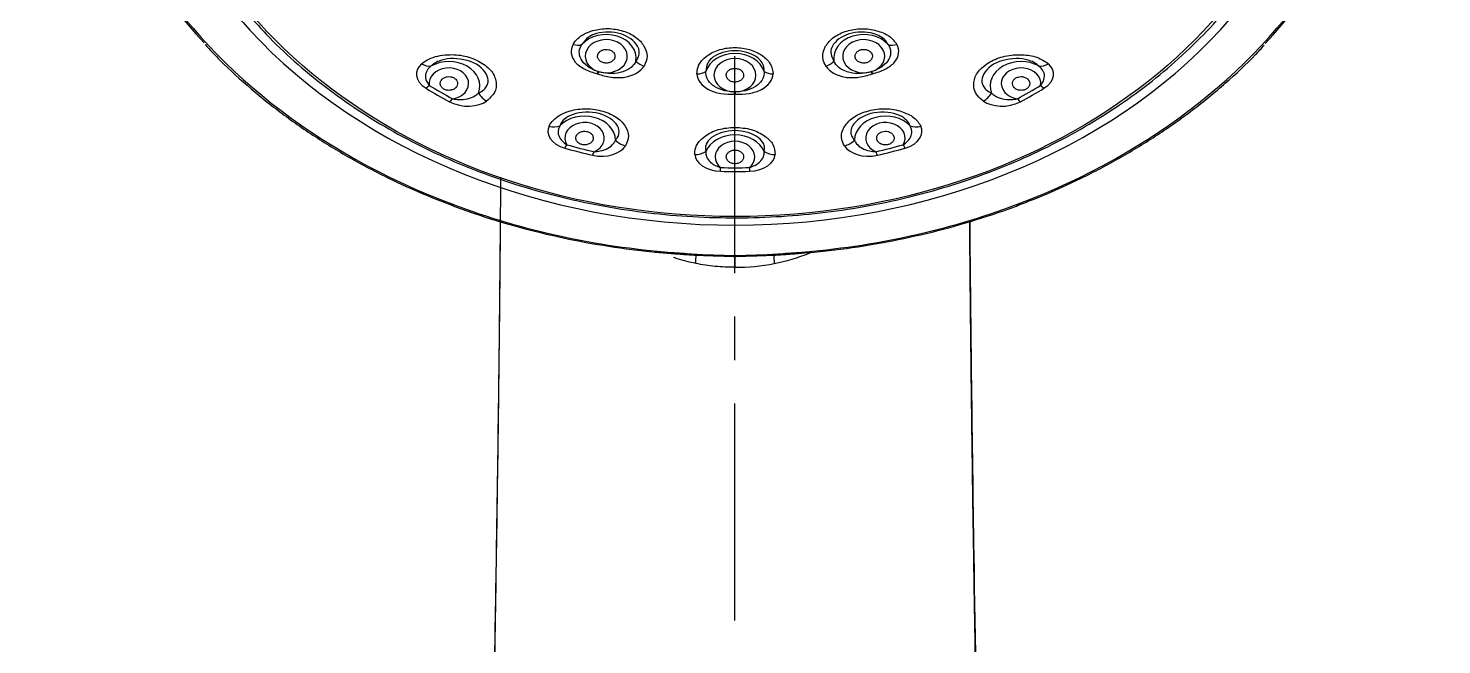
# Model space of a CAD drawing. Extents: x 1171 to 2300, y 0 to 827.
# Drawn here: x 1580.6 to 1661.9, y 480.9 to 516.4 of the extents above; entities that cross this region are included whole.
import ezdxf

# ---------------------------------------------------------------- set-up
doc = ezdxf.new("R2010")
doc.units = 0
doc.header["$LTSCALE"] = 10
doc.header["$MEASUREMENT"] = 0
doc.linetypes.add('CENTER', pattern=[2, 1.25, -0.25, 0.25, -0.25])
doc.layers.add('1', color=7, linetype='CONTINUOUS')

msp = doc.modelspace()

# ---------------------------------------------------------------- linework, layer by layer
at = {"layer": '1', "color": 1, "linetype": 'CENTER', "lineweight": -3}
msp.add_line((1621.205, 182.282), (1621.205, 566.215), dxfattribs=at)
at = {"layer": '1', "color": 7, "linetype": 'Continuous'}
for p, q in [((1605.005, 506.232), (1605.003, 506.231)), ((1637.407, 506.231), (1637.406, 506.232)), ((1621.205, 503.245), (1621.205, 503.306)), ((1621.205, 503.281), (1621.205, 502.622))]:
    msp.add_line(p, q, dxfattribs=at)
for centre, major_axis, ratio, start_param, end_param in [((1621.205, 533.13), (37.699, 0), 0.790155, 5.156583, 10.55138), ((1621.205, 533.413), (-37.999, 0), 0.790155, 5.627397, 6.920378), ((1621.205, 533.413), (-37.999, 0), 0.790155, 2.502798, 3.799488), ((1621.205, 532.321), (-34.52, 0), 0.790155, 0, 0.629497), ((1621.205, 532.321), (-34.52, 0), 0.790155, 2.51406, 3.141593), ((1621.205, 532.321), (-34.52, 0), 0.790155, 0.629497, 2.51406), ((1613.8, 514.655), (-1.723, 0), 0.790155, 3.016187, 5.669392), ((1613.8, 514.77), (1.209, 0), 0.790155, 4.358175, 10.61059), ((1628.611, 514.655), (-1.723, 0), 0.790155, 3.755386, 6.408591), ((1628.611, 514.77), (1.209, 0), 0.790155, 5.097374, 11.349788), ((1611.971, 516.049), (0.697, -0.393), 0.730817, 4.998751, 5.695614), ((1621.205, 513.561), (-1.723, 0), 0.790155, 3.385786, 6.038992), ((1630.44, 516.049), (0.697, 0.393), 0.730817, 3.729164, 4.426027), ((1603.36, 515.095), (0.645, -0.764), 0.716961, 5.188181, 5.86621), ((1604.747, 513.2), (1.136, 0), 0.790155, 4.901912, 9.549414), ((1604.747, 513.057), (-1.779, 0), 0.790155, 2.845971, 5.32217), ((1616.019, 514.81), (0.676, -0.428), 0.72265, 4.385315, 5.082178), ((1619.034, 514.364), (0.8, 0.023), 0.767163, 4.667088, 5.363952), ((1621.205, 513.676), (1.209, 0), 0.790155, 4.727775, 10.980189), ((1623.376, 514.364), (0.8, -0.023), 0.767163, 4.060826, 4.75769), ((1626.391, 514.81), (0.676, 0.428), 0.72265, 4.3426, 5.039463), ((1637.663, 513.057), (-1.779, 0), 0.790155, 4.102608, 6.578807), ((1637.663, 513.2), (1.136, 0), 0.790155, 6.158549, 10.806051), ((1639.05, 515.095), (0.645, 0.764), 0.716961, 3.558568, 4.236597), ((1603.62, 513.702), (-0.521, -0.854), 0.374386, 0.706149, 1.020037), ((1621.205, 531.099), (28.789, 0), 0.790155, 4.055273, 4.112868), ((1613.346, 514.375), (0.235, 0.765), 0.221897, 3.851939, 4.086354), ((1621.205, 529.888), (21.895, 0), 0.790155, 4.341933, 4.343647), ((1613.38, 514.364), (-0.234, -0.765), 0.220918, 0.710031, 0.944446), ((1621.205, 529.874), (21.709, 0), 0.790155, 4.341933, 4.343647), ((1621.205, 529.874), (21.709, 0), 0.790155, 5.081131, 5.082845), ((1629.03, 514.364), (-0.234, 0.765), 0.220918, 2.197146, 2.431561), ((1629.065, 514.375), (0.235, -0.765), 0.221897, 5.338424, 5.572839), ((1621.205, 529.888), (21.895, 0), 0.790155, 5.081131, 5.082845), ((1621.205, 531.099), (28.789, 0), 0.790155, 5.31191, 5.369505), ((1638.79, 513.702), (-0.521, 0.854), 0.374386, 2.121555, 2.435444), ((1621.205, 531.129), (-29.098, 0), 0.790155, 0.91368, 0.971275), ((1604.961, 512.932), (0.475, 0.88), 0.345831, 3.8289, 4.142788), ((1607.064, 512.969), (0.575, -0.818), 0.690785, 4.621421, 5.29945), ((1621.187, 513.211), (0.001, 0.8), 0.000525, 3.81824, 4.052655), ((1621.205, 529.888), (21.895, 0), 0.790155, 4.711532, 4.713246), ((1621.205, 529.874), (21.709, 0), 0.790155, 4.711532, 4.713246), ((1621.224, 513.211), (0.001, -0.8), 0.000525, 5.372123, 5.606538), ((1635.347, 512.969), (0.575, 0.818), 0.690785, 4.125328, 4.803357), ((1637.449, 512.932), (0.475, -0.88), 0.345831, 5.28199, 5.595878), ((1621.205, 531.129), (-29.098, 0), 0.790155, 2.170317, 2.227912), ((1610.62, 511.537), (0.903, -0.429), 0.793988, 4.955273, 5.633302), ((1612.553, 509.914), (-1.779, 0), 0.790155, 3.16013, 5.636329), ((1612.553, 510.058), (1.136, 0), 0.790155, 5.216071, 9.863573), ((1629.858, 509.914), (-1.779, 0), 0.790155, 3.788449, 6.264648), ((1629.858, 510.058), (1.136, 0), 0.790155, 5.84439, 10.491892), ((1631.79, 511.537), (0.903, 0.429), 0.793988, 3.791476, 4.469505), ((1614.974, 510.419), (0.85, -0.528), 0.780226, 4.414727, 5.092756), ((1621.205, 508.831), (-1.779, 0), 0.790155, 3.474289, 5.950489), ((1621.205, 508.975), (1.136, 0), 0.790155, 5.530231, 10.177733), ((1627.437, 510.419), (0.85, 0.528), 0.780226, 4.332022, 5.010051), ((1611.524, 510.289), (-0.272, -0.962), 0.206104, 0.625999, 0.939888), ((1621.205, 531.129), (-29.098, 0), 0.790155, 1.22784, 1.285435), ((1621.205, 531.099), (28.789, 0), 0.790155, 4.369432, 4.427027), ((1613.101, 509.884), (0.226, 0.974), 0.172536, 3.75865, 4.072539), ((1618.916, 509.926), (0.998, 0.063), 0.815788, 4.636524, 5.314553), ((1623.494, 509.926), (0.998, -0.063), 0.815788, 4.110225, 4.788254), ((1621.205, 531.099), (28.789, 0), 0.790155, 4.997751, 5.055346), ((1629.309, 509.884), (0.226, -0.974), 0.172536, 5.352239, 5.666127), ((1621.205, 531.129), (-29.098, 0), 0.790155, 1.856158, 1.913753), ((1630.886, 510.289), (-0.272, 0.962), 0.206104, 2.201705, 2.515593), ((1620.376, 508.974), (-0.023, -1), 0.017648, 0.597374, 0.911263), ((1621.205, 531.099), (28.789, 0), 0.790155, 4.683592, 4.741186), ((1622.034, 508.974), (-0.023, 1), 0.017648, 2.23033, 2.544218), ((1621.205, 531.129), (-29.098, 0), 0.790155, 1.541999, 1.599594), ((1605.089, 506.654), (-0.176, -0.468), 0.263385, 6.189898, 6.831434), ((1605.091, 506.656), (0.176, 0.468), 0.263385, 3.141918, 3.689886), ((1621.205, 533.131), (37.703, 0), 0.790155, 4.268195, 4.615639), ((1621.205, 533.131), (37.703, 0), 0.790155, 4.809139, 5.156583), ((1637.32, 506.656), (-0.176, 0.468), 0.263385, 2.593299, 3.141268), ((1637.321, 506.654), (-0.176, 0.468), 0.263385, 2.593344, 3.141249), ((1617.582, 503.917), (0.038, 0.499), 0.059206, 3.108412, 3.643374), ((1618.745, 503.83), (-0.035, -0.499), 0.073615, 6.279502, 6.784509), ((1618.501, 501.666), (0.377, 1.964), 0.136214, 5.374418, 5.748618), ((1623.909, 501.666), (-0.377, 1.964), 0.136214, 0.534568, 0.908768), ((1623.666, 503.83), (0.035, -0.499), 0.073615, 5.781862, 6.286869), ((1624.828, 503.917), (0.038, -0.499), 0.059206, 5.781404, 6.31666)]:
    msp.add_ellipse(centre, major_axis=major_axis, ratio=ratio, start_param=start_param, end_param=end_param, dxfattribs=at)
msp.add_ellipse((1621.205, 532.108), major_axis=(33.622, 0), ratio=0.790155, dxfattribs=at)
for points, knots in [([(1593.361, 517.022), (1593.64, 516.69), (1594.419, 515.812), (1595.835, 514.467), (1597.602, 513.003), (1599.508, 511.651), (1601.536, 510.416), (1603.675, 509.305), (1605.914, 508.325), (1608.239, 507.481), (1610.637, 506.779), (1613.096, 506.221), (1615.6, 505.812), (1618.136, 505.553), (1620.689, 505.446), (1623.245, 505.492), (1625.79, 505.689), (1628.309, 506.038), (1630.788, 506.536), (1633.213, 507.181), (1635.57, 507.968), (1637.846, 508.894), (1640.028, 509.954), (1642.103, 511.14), (1644.06, 512.448), (1645.89, 513.868), (1647.568, 515.399), (1648.721, 516.574), (1649.27, 517.257), (1649.359, 517.37)], [0, 0, 0, 0, 0.02283, 0.061557, 0.100301, 0.139057, 0.177824, 0.216598, 0.255377, 0.29416, 0.332945, 0.371732, 0.410519, 0.449308, 0.488097, 0.526887, 0.565678, 0.60447, 0.643263, 0.682058, 0.720853, 0.759649, 0.798445, 0.83724, 0.876031, 0.914818, 0.953596, 0.992363, 1, 1, 1, 1]), ([(1611.892, 515.45), (1611.975, 515.57), (1612.134, 515.803), (1612.538, 516.075), (1613.111, 516.292), (1613.886, 516.409), (1614.778, 516.253), (1615.55, 515.898), (1616.008, 515.362), (1616.224, 514.761), (1616.059, 514.389), (1615.975, 514.2)], [0, 0, 0, 0, 0.087607, 0.169371, 0.250856, 0.377447, 0.501128, 0.621802, 0.747777, 0.872041, 1, 1, 1, 1]), ([(1626.435, 514.2), (1626.37, 514.326), (1626.245, 514.569), (1626.249, 514.965), (1626.425, 515.412), (1626.842, 515.894), (1627.615, 516.248), (1628.508, 516.402), (1629.365, 516.269), (1630.122, 515.966), (1630.385, 515.623), (1630.519, 515.45)], [0, 0, 0, 0, 0.087607, 0.169371, 0.250856, 0.377447, 0.501128, 0.621802, 0.747777, 0.872041, 1, 1, 1, 1]), ([(1615.509, 514.485), (1615.565, 514.568), (1615.738, 514.83), (1615.69, 515.455), (1615.07, 515.924), (1614.197, 516.19), (1613.448, 516.187), (1612.704, 515.863), (1612.511, 515.602), (1612.391, 515.439)], [0, 0, 0, 0, 0.080562, 0.253207, 0.499831, 0.500495, 0.747529, 0.843295, 1, 1, 1, 1]), ([(1630.019, 515.439), (1629.968, 515.524), (1629.807, 515.79), (1629.118, 516.189), (1628.209, 516.19), (1627.337, 515.922), (1626.828, 515.534), (1626.664, 514.932), (1626.81, 514.656), (1626.901, 514.485)], [0, 0, 0, 0, 0.080562, 0.253207, 0.499831, 0.500495, 0.747529, 0.843295, 1, 1, 1, 1]), ([(1590.721, 515.449), (1591.004, 515.134), (1591.833, 514.252), (1593.344, 512.885), (1595.25, 511.364), (1597.293, 509.958), (1599.455, 508.67), (1601.728, 507.507), (1603.57, 506.706), (1604.646, 506.289), (1604.915, 506.188)], [0, 0, 0, 0, 0.078639, 0.224104, 0.369616, 0.515166, 0.660747, 0.806349, 0.951968, 1, 1, 1, 1]), ([(1603.169, 514.334), (1603.303, 514.431), (1603.562, 514.62), (1604.091, 514.795), (1604.786, 514.884), (1605.669, 514.83), (1606.585, 514.46), (1607.276, 513.91), (1607.515, 513.269), (1607.435, 512.647), (1607.09, 512.342), (1606.912, 512.185)], [0, 0, 0, 0, 0.087456, 0.169153, 0.25014, 0.377375, 0.499739, 0.622279, 0.749894, 0.871256, 1, 1, 1, 1]), ([(1611.892, 515.45), (1611.713, 515.133), (1611.754, 514.752), (1612.155, 514.278), (1612.344, 514.137), (1612.785, 513.915), (1613.031, 513.837), (1613.279, 513.761)], [0, 0, 0, 0, 0.5, 0.5, 0.75, 0.75, 1, 1, 1, 1]), ([(1613.346, 513.885), (1613.098, 513.963), (1612.885, 514.068), (1612.548, 514.317), (1612.427, 514.458), (1612.196, 514.893), (1612.226, 515.196), (1612.391, 515.439)], [0, 0, 0, 0, 0.25, 0.25, 0.5, 0.5, 1, 1, 1, 1]), ([(1613.333, 514.911), (1613.327, 514.899), (1613.316, 514.874), (1613.302, 514.822), (1613.297, 514.754), (1613.311, 514.674), (1613.357, 514.573), (1613.463, 514.463), (1613.646, 514.382), (1613.822, 514.369), (1613.958, 514.392), (1614.052, 514.426), (1614.135, 514.474), (1614.204, 514.533), (1614.242, 514.584), (1614.262, 514.62), (1614.274, 514.644), (1614.3, 514.712), (1614.307, 514.828), (1614.255, 514.946), (1614.183, 515.027), (1614.117, 515.079), (1614.039, 515.12), (1613.924, 515.158), (1613.766, 515.174), (1613.58, 515.135), (1613.45, 515.06), (1613.383, 514.991), (1613.352, 514.946), (1613.339, 514.923), (1613.333, 514.911)], [0, 0, 0, 0, 0.015625, 0.03125, 0.0625, 0.09375, 0.125, 0.1875, 0.25, 0.3125, 0.34375, 0.375, 0.40625, 0.4375, 0.46875, 0.476562, 0.484375, 0.5, 0.5625, 0.625, 0.65625, 0.6875, 0.71875, 0.75, 0.8125, 0.875, 0.9375, 0.96875, 0.984375, 1, 1, 1, 1]), ([(1619.016, 513.751), (1619.025, 513.885), (1619.044, 514.144), (1619.262, 514.507), (1619.664, 514.869), (1620.303, 515.195), (1621.196, 515.303), (1622.088, 515.193), (1622.793, 514.829), (1623.316, 514.337), (1623.368, 513.948), (1623.395, 513.751)], [0, 0, 0, 0, 0.087607, 0.169371, 0.250856, 0.377447, 0.501128, 0.621802, 0.747777, 0.872041, 1, 1, 1, 1]), ([(1622.877, 513.891), (1622.879, 513.982), (1622.886, 514.271), (1622.491, 514.831), (1621.671, 515.086), (1620.735, 515.086), (1620.061, 514.872), (1619.574, 514.367), (1619.549, 514.073), (1619.533, 513.891)], [0, 0, 0, 0, 0.080562, 0.253207, 0.499831, 0.500495, 0.747529, 0.843295, 1, 1, 1, 1]), ([(1628.145, 514.625), (1628.151, 514.613), (1628.165, 514.589), (1628.199, 514.543), (1628.252, 514.491), (1628.331, 514.439), (1628.452, 514.389), (1628.623, 514.364), (1628.828, 514.402), (1628.969, 514.485), (1629.049, 514.575), (1629.091, 514.65), (1629.111, 514.73), (1629.112, 514.81), (1629.096, 514.868), (1629.081, 514.905), (1629.069, 514.929), (1629.03, 514.994), (1628.936, 515.082), (1628.796, 515.143), (1628.675, 515.164), (1628.582, 515.167), (1628.489, 515.156), (1628.372, 515.123), (1628.242, 515.05), (1628.137, 514.923), (1628.105, 514.798), (1628.115, 514.711), (1628.129, 514.662), (1628.139, 514.637), (1628.145, 514.625)], [0, 0, 0, 0, 0.015625, 0.03125, 0.0625, 0.09375, 0.125, 0.1875, 0.25, 0.3125, 0.34375, 0.375, 0.40625, 0.4375, 0.46875, 0.476562, 0.484375, 0.5, 0.5625, 0.625, 0.65625, 0.6875, 0.71875, 0.75, 0.8125, 0.875, 0.9375, 0.96875, 0.984375, 1, 1, 1, 1]), ([(1630.019, 515.439), (1630.184, 515.197), (1630.214, 514.892), (1629.985, 514.46), (1629.863, 514.318), (1629.527, 514.069), (1629.31, 513.962), (1629.065, 513.885)], [0, 0, 0, 0, 0.5, 0.5, 0.75, 0.75, 1, 1, 1, 1]), ([(1629.132, 513.761), (1629.377, 513.836), (1629.628, 513.916), (1630.068, 514.138), (1630.256, 514.279), (1630.656, 514.751), (1630.697, 515.134), (1630.519, 515.45)], [0, 0, 0, 0, 0.25, 0.25, 0.5, 0.5, 1, 1, 1, 1]), ([(1635.498, 512.185), (1635.373, 512.287), (1635.131, 512.486), (1634.948, 512.86), (1634.919, 513.331), (1635.132, 513.906), (1635.817, 514.455), (1636.735, 514.829), (1637.72, 514.89), (1638.631, 514.745), (1639.034, 514.474), (1639.241, 514.334)], [0, 0, 0, 0, 0.087456, 0.169153, 0.25014, 0.377375, 0.499739, 0.622279, 0.749894, 0.871256, 1, 1, 1, 1]), ([(1637.496, 506.188), (1637.926, 506.35), (1639.158, 506.836), (1641.141, 507.728), (1643.394, 508.916), (1645.534, 510.23), (1647.554, 511.659), (1649.431, 513.204), (1650.797, 514.462), (1651.492, 515.225), (1651.656, 515.41)], [0, 0, 0, 0, 0.077128, 0.223235, 0.369366, 0.515489, 0.6616, 0.807691, 0.953754, 1, 1, 1, 1]), ([(1603.729, 514.209), (1603.662, 514.151), (1603.495, 514.008), (1603.378, 513.706), (1603.42, 513.368), (1603.561, 513.171), (1603.62, 513.089)], [0, 0, 0, 0, 0.200427, 0.49953, 0.790892, 1, 1, 1, 1]), ([(1606.449, 512.647), (1606.51, 512.678), (1606.676, 512.762), (1606.918, 512.994), (1607.123, 513.508), (1606.741, 514.072), (1605.917, 514.545), (1605.008, 514.721), (1604.233, 514.534), (1603.892, 514.359), (1603.772, 514.249), (1603.729, 514.209)], [0, 0, 0, 0, 0.046355, 0.127416, 0.254336, 0.50001, 0.500136, 0.746142, 0.872777, 0.954138, 1, 1, 1, 1]), ([(1613.314, 513.751), (1613.559, 513.676), (1613.812, 513.601), (1614.339, 513.527), (1614.611, 513.527), (1615.363, 513.647), (1615.779, 513.89), (1615.975, 514.2)], [0, 0, 0, 0, 0.25, 0.25, 0.5, 0.5, 1, 1, 1, 1]), ([(1615.509, 514.485), (1615.395, 514.227), (1615.127, 513.995), (1614.563, 513.805), (1614.347, 513.768), (1613.88, 513.764), (1613.628, 513.8), (1613.38, 513.874)], [0, 0, 0, 0, 0.5, 0.5, 0.75, 0.75, 1, 1, 1, 1]), ([(1621.187, 512.721), (1620.92, 512.723), (1620.673, 512.761), (1620.242, 512.896), (1620.061, 512.993), (1619.633, 513.33), (1619.506, 513.619), (1619.533, 513.891)], [0, 0, 0, 0, 0.25, 0.25, 0.5, 0.5, 1, 1, 1, 1]), ([(1620.705, 513.674), (1620.705, 513.661), (1620.707, 513.635), (1620.717, 513.583), (1620.743, 513.518), (1620.793, 513.447), (1620.883, 513.366), (1621.031, 513.294), (1621.239, 513.271), (1621.41, 513.308), (1621.525, 513.369), (1621.598, 513.427), (1621.654, 513.496), (1621.691, 513.571), (1621.703, 513.629), (1621.705, 513.668), (1621.705, 513.694), (1621.698, 513.765), (1621.651, 513.875), (1621.549, 513.971), (1621.445, 514.025), (1621.36, 514.054), (1621.268, 514.07), (1621.144, 514.074), (1620.989, 514.043), (1620.833, 513.954), (1620.747, 513.847), (1620.716, 513.763), (1620.707, 513.713), (1620.705, 513.687), (1620.705, 513.674)], [0, 0, 0, 0, 0.015625, 0.03125, 0.0625, 0.09375, 0.125, 0.1875, 0.25, 0.3125, 0.34375, 0.375, 0.40625, 0.4375, 0.46875, 0.476562, 0.484375, 0.5, 0.5625, 0.625, 0.65625, 0.6875, 0.71875, 0.75, 0.8125, 0.875, 0.9375, 0.96875, 0.984375, 1, 1, 1, 1]), ([(1622.877, 513.891), (1622.905, 513.62), (1622.777, 513.329), (1622.351, 512.994), (1622.17, 512.897), (1621.74, 512.761), (1621.488, 512.723), (1621.224, 512.721)], [0, 0, 0, 0, 0.5, 0.5, 0.75, 0.75, 1, 1, 1, 1]), ([(1626.435, 514.2), (1626.632, 513.889), (1627.045, 513.647), (1627.802, 513.527), (1628.073, 513.527), (1628.601, 513.602), (1628.849, 513.675), (1629.097, 513.751)], [0, 0, 0, 0, 0.5, 0.5, 0.75, 0.75, 1, 1, 1, 1]), ([(1629.03, 513.874), (1628.78, 513.8), (1628.533, 513.765), (1628.066, 513.767), (1627.849, 513.805), (1627.281, 513.995), (1627.015, 514.226), (1626.901, 514.485)], [0, 0, 0, 0, 0.25, 0.25, 0.5, 0.5, 1, 1, 1, 1]), ([(1638.682, 514.209), (1638.638, 514.249), (1638.517, 514.359), (1638.176, 514.535), (1637.4, 514.721), (1636.493, 514.544), (1635.668, 514.071), (1635.288, 513.507), (1635.493, 512.993), (1635.735, 512.761), (1635.902, 512.677), (1635.962, 512.647)], [0, 0, 0, 0, 0.046355, 0.127416, 0.254336, 0.50001, 0.500136, 0.746142, 0.872777, 0.954138, 1, 1, 1, 1]), ([(1638.79, 513.089), (1638.849, 513.171), (1638.991, 513.368), (1639.033, 513.706), (1638.915, 514.008), (1638.748, 514.152), (1638.682, 514.209)], [0, 0, 0, 0, 0.208279, 0.500324, 0.801781, 1, 1, 1, 1]), ([(1604.343, 513.432), (1604.338, 513.427), (1604.328, 513.416), (1604.31, 513.392), (1604.282, 513.349), (1604.255, 513.284), (1604.244, 513.201), (1604.258, 513.092), (1604.329, 512.963), (1604.489, 512.848), (1604.662, 512.804), (1604.804, 512.805), (1604.908, 512.823), (1605.003, 512.858), (1605.072, 512.898), (1605.113, 512.931), (1605.135, 512.951), (1605.148, 512.964), (1605.157, 512.974), (1605.167, 512.985), (1605.182, 513.004), (1605.224, 513.066), (1605.25, 513.152), (1605.246, 513.25), (1605.22, 513.344), (1605.148, 513.45), (1605.011, 513.547), (1604.835, 513.598), (1604.646, 513.597), (1604.5, 513.55), (1604.405, 513.491), (1604.363, 513.454), (1604.345, 513.435), (1604.343, 513.432)], [0, 0, 0, 0, 0.007812, 0.015625, 0.03125, 0.0625, 0.09375, 0.125, 0.1875, 0.25, 0.3125, 0.34375, 0.375, 0.40625, 0.4375, 0.453125, 0.460938, 0.46875, 0.472656, 0.476562, 0.484375, 0.5, 0.5625, 0.59375, 0.625, 0.6875, 0.75, 0.8125, 0.875, 0.9375, 0.96875, 0.996094, 1, 1, 1, 1]), ([(1619.016, 513.751), (1619.026, 513.409), (1619.269, 513.07), (1619.89, 512.747), (1620.136, 512.67), (1620.656, 512.59), (1620.921, 512.588), (1621.186, 512.588)], [0, 0, 0, 0, 0.5, 0.5, 0.75, 0.75, 1, 1, 1, 1]), ([(1621.224, 512.588), (1621.487, 512.588), (1621.757, 512.591), (1622.276, 512.671), (1622.523, 512.748), (1623.14, 513.07), (1623.385, 513.41), (1623.395, 513.751)], [0, 0, 0, 0, 0.25, 0.25, 0.5, 0.5, 1, 1, 1, 1]), ([(1637.259, 512.968), (1637.264, 512.962), (1637.274, 512.952), (1637.297, 512.931), (1637.34, 512.897), (1637.411, 512.856), (1637.506, 512.822), (1637.642, 512.799), (1637.819, 512.813), (1638.007, 512.897), (1638.114, 513.014), (1638.157, 513.121), (1638.167, 513.204), (1638.155, 513.286), (1638.128, 513.351), (1638.101, 513.392), (1638.083, 513.415), (1638.072, 513.428), (1638.062, 513.439), (1638.052, 513.449), (1638.034, 513.466), (1637.971, 513.517), (1637.876, 513.563), (1637.758, 513.59), (1637.636, 513.6), (1637.486, 513.578), (1637.328, 513.505), (1637.211, 513.389), (1637.155, 513.247), (1637.166, 513.122), (1637.208, 513.033), (1637.239, 512.99), (1637.256, 512.97), (1637.259, 512.968)], [0, 0, 0, 0, 0.007812, 0.015625, 0.03125, 0.0625, 0.09375, 0.125, 0.1875, 0.25, 0.3125, 0.34375, 0.375, 0.40625, 0.4375, 0.453125, 0.460938, 0.46875, 0.472656, 0.476562, 0.484375, 0.5, 0.5625, 0.59375, 0.625, 0.6875, 0.75, 0.8125, 0.875, 0.9375, 0.96875, 0.996094, 1, 1, 1, 1]), ([(1604.961, 512.319), (1605.08, 512.299), (1605.365, 512.251), (1605.828, 512.3), (1606.217, 512.447), (1606.383, 512.59), (1606.449, 512.647)], [0, 0, 0, 0, 0.208279, 0.500324, 0.801781, 1, 1, 1, 1]), ([(1635.962, 512.647), (1636.028, 512.59), (1636.195, 512.446), (1636.583, 512.3), (1637.044, 512.251), (1637.33, 512.299), (1637.449, 512.319)], [0, 0, 0, 0, 0.200427, 0.49953, 0.790892, 1, 1, 1, 1]), ([(1610.507, 510.738), (1610.58, 510.861), (1610.722, 511.1), (1611.113, 511.39), (1611.694, 511.639), (1612.514, 511.798), (1613.516, 511.668), (1614.402, 511.316), (1614.925, 510.77), (1615.153, 510.166), (1614.991, 509.798), (1614.907, 509.608)], [0, 0, 0, 0, 0.087456, 0.169153, 0.25014, 0.377375, 0.499739, 0.622279, 0.749894, 0.871256, 1, 1, 1, 1]), ([(1614.331, 509.94), (1614.369, 509.983), (1614.471, 510.1), (1614.566, 510.375), (1614.488, 510.905), (1613.868, 511.343), (1612.899, 511.592), (1612.003, 511.542), (1611.41, 511.184), (1611.199, 510.94), (1611.151, 510.809), (1611.133, 510.761)], [0, 0, 0, 0, 0.046355, 0.127416, 0.254336, 0.50001, 0.500136, 0.746142, 0.872777, 0.954138, 1, 1, 1, 1]), ([(1627.503, 509.608), (1627.44, 509.734), (1627.318, 509.978), (1627.335, 510.373), (1627.536, 510.823), (1628.004, 511.312), (1628.884, 511.665), (1629.89, 511.799), (1630.805, 511.622), (1631.554, 511.269), (1631.785, 510.918), (1631.904, 510.738)], [0, 0, 0, 0, 0.087456, 0.169153, 0.25014, 0.377375, 0.499739, 0.622279, 0.749894, 0.871256, 1, 1, 1, 1]), ([(1631.277, 510.761), (1631.26, 510.809), (1631.211, 510.94), (1630.999, 511.185), (1630.406, 511.543), (1629.51, 511.592), (1628.541, 511.343), (1627.922, 510.904), (1627.844, 510.374), (1627.94, 510.1), (1628.042, 509.983), (1628.079, 509.94)], [0, 0, 0, 0, 0.046355, 0.127416, 0.254336, 0.50001, 0.500136, 0.746142, 0.872777, 0.954138, 1, 1, 1, 1]), ([(1611.133, 510.761), (1611.098, 510.691), (1611.011, 510.515), (1611.037, 510.202), (1611.223, 509.893), (1611.435, 509.74), (1611.524, 509.676)], [0, 0, 0, 0, 0.200427, 0.49953, 0.790892, 1, 1, 1, 1]), ([(1618.892, 509.109), (1618.897, 509.243), (1618.908, 509.5), (1619.122, 509.867), (1619.533, 510.24), (1620.21, 510.586), (1621.2, 510.705), (1622.194, 510.588), (1622.951, 510.202), (1623.464, 509.691), (1623.5, 509.307), (1623.519, 509.109)], [0, 0, 0, 0, 0.087456, 0.169153, 0.25014, 0.377375, 0.499739, 0.622279, 0.749894, 0.871256, 1, 1, 1, 1]), ([(1630.886, 509.676), (1630.975, 509.74), (1631.188, 509.893), (1631.374, 510.203), (1631.4, 510.516), (1631.312, 510.692), (1631.277, 510.761)], [0, 0, 0, 0, 0.208279, 0.500324, 0.801781, 1, 1, 1, 1]), ([(1612.077, 510.18), (1612.075, 510.173), (1612.07, 510.16), (1612.061, 510.133), (1612.052, 510.086), (1612.052, 510.017), (1612.073, 509.936), (1612.13, 509.835), (1612.248, 509.73), (1612.444, 509.66), (1612.627, 509.66), (1612.762, 509.696), (1612.853, 509.738), (1612.93, 509.794), (1612.98, 509.849), (1613.006, 509.891), (1613.019, 509.915), (1613.026, 509.93), (1613.031, 509.943), (1613.036, 509.955), (1613.043, 509.977), (1613.058, 510.047), (1613.05, 510.135), (1613.008, 510.227), (1612.946, 510.31), (1612.836, 510.393), (1612.668, 510.451), (1612.481, 510.458), (1612.302, 510.41), (1612.181, 510.33), (1612.114, 510.251), (1612.088, 510.206), (1612.078, 510.183), (1612.077, 510.18)], [0, 0, 0, 0, 0.007812, 0.015625, 0.03125, 0.0625, 0.09375, 0.125, 0.1875, 0.25, 0.3125, 0.34375, 0.375, 0.40625, 0.4375, 0.453125, 0.460938, 0.46875, 0.472656, 0.476562, 0.484375, 0.5, 0.5625, 0.59375, 0.625, 0.6875, 0.75, 0.8125, 0.875, 0.9375, 0.96875, 0.996094, 1, 1, 1, 1]), ([(1613.101, 509.272), (1613.221, 509.281), (1613.51, 509.305), (1613.917, 509.463), (1614.209, 509.695), (1614.297, 509.871), (1614.331, 509.94)], [0, 0, 0, 0, 0.208279, 0.500324, 0.801781, 1, 1, 1, 1]), ([(1622.887, 509.291), (1622.897, 509.339), (1622.925, 509.473), (1622.864, 509.752), (1622.511, 510.228), (1621.714, 510.489), (1620.695, 510.489), (1619.898, 510.227), (1619.546, 509.751), (1619.485, 509.472), (1619.514, 509.339), (1619.524, 509.291)], [0, 0, 0, 0, 0.046355, 0.127416, 0.254336, 0.50001, 0.500136, 0.746142, 0.872777, 0.954138, 1, 1, 1, 1]), ([(1628.079, 509.94), (1628.114, 509.87), (1628.202, 509.694), (1628.494, 509.463), (1628.9, 509.306), (1629.189, 509.282), (1629.309, 509.272)], [0, 0, 0, 0, 0.200427, 0.49953, 0.790892, 1, 1, 1, 1]), ([(1629.382, 509.935), (1629.385, 509.929), (1629.391, 509.916), (1629.404, 509.891), (1629.432, 509.848), (1629.483, 509.792), (1629.56, 509.737), (1629.681, 509.681), (1629.855, 509.651), (1630.066, 509.685), (1630.213, 509.77), (1630.296, 509.862), (1630.338, 509.939), (1630.359, 510.02), (1630.358, 510.087), (1630.349, 510.133), (1630.341, 510.159), (1630.335, 510.175), (1630.33, 510.187), (1630.325, 510.199), (1630.314, 510.22), (1630.275, 510.284), (1630.202, 510.351), (1630.1, 510.406), (1629.989, 510.444), (1629.837, 510.461), (1629.658, 510.43), (1629.502, 510.348), (1629.393, 510.226), (1629.354, 510.105), (1629.359, 510.01), (1629.372, 509.962), (1629.381, 509.939), (1629.382, 509.935)], [0, 0, 0, 0, 0.007812, 0.015625, 0.03125, 0.0625, 0.09375, 0.125, 0.1875, 0.25, 0.3125, 0.34375, 0.375, 0.40625, 0.4375, 0.453125, 0.460938, 0.46875, 0.472656, 0.476562, 0.484375, 0.5, 0.5625, 0.59375, 0.625, 0.6875, 0.75, 0.8125, 0.875, 0.9375, 0.96875, 0.996094, 1, 1, 1, 1]), ([(1619.524, 509.291), (1619.524, 509.216), (1619.524, 509.029), (1619.691, 508.74), (1620.002, 508.493), (1620.266, 508.4), (1620.376, 508.361)], [0, 0, 0, 0, 0.200427, 0.49953, 0.790892, 1, 1, 1, 1]), ([(1620.705, 508.975), (1620.705, 508.968), (1620.706, 508.954), (1620.708, 508.927), (1620.718, 508.879), (1620.745, 508.814), (1620.797, 508.742), (1620.89, 508.66), (1621.043, 508.589), (1621.258, 508.57), (1621.431, 508.614), (1621.545, 508.681), (1621.616, 508.744), (1621.667, 508.816), (1621.693, 508.881), (1621.702, 508.927), (1621.705, 508.953), (1621.705, 508.969), (1621.705, 508.982), (1621.705, 508.995), (1621.703, 509.018), (1621.69, 509.088), (1621.648, 509.17), (1621.572, 509.247), (1621.481, 509.311), (1621.343, 509.363), (1621.161, 509.377), (1620.98, 509.338), (1620.829, 509.249), (1620.745, 509.143), (1620.712, 509.051), (1620.706, 509.002), (1620.705, 508.978), (1620.705, 508.975)], [0, 0, 0, 0, 0.007812, 0.015625, 0.03125, 0.0625, 0.09375, 0.125, 0.1875, 0.25, 0.3125, 0.34375, 0.375, 0.40625, 0.4375, 0.453125, 0.460938, 0.46875, 0.472656, 0.476562, 0.484375, 0.5, 0.5625, 0.59375, 0.625, 0.6875, 0.75, 0.8125, 0.875, 0.9375, 0.96875, 0.996094, 1, 1, 1, 1]), ([(1622.034, 508.361), (1622.144, 508.4), (1622.408, 508.493), (1622.72, 508.741), (1622.887, 509.03), (1622.887, 509.217), (1622.887, 509.291)], [0, 0, 0, 0, 0.208279, 0.500324, 0.801781, 1, 1, 1, 1]), ([(1607.718, 507.812), (1607.709, 506.404), (1607.678, 502.439), (1607.602, 495.235), (1607.451, 484.619), (1607.208, 471.095), (1606.894, 456.644), (1606.607, 444.981), (1606.377, 436.181), (1606.137, 427.628), (1605.785, 416.165), (1605.331, 402.874), (1604.971, 393.372), (1604.801, 388.874)], [0, 0, 0, 0, 0.04114, 0.114398, 0.202128, 0.329324, 0.467621, 0.566225, 0.617062, 0.682316, 0.773565, 0.892831, 1, 1, 1, 1]), ([(1604.913, 506.186), (1605.343, 506.025), (1606.597, 505.576), (1608.723, 504.922), (1611.308, 504.291), (1613.943, 503.808), (1616.031, 503.547), (1617.235, 503.442), (1617.544, 503.419)], [0, 0, 0, 0, 0.108343, 0.313558, 0.518804, 0.724054, 0.929307, 1, 1, 1, 1]), ([(1624.866, 503.419), (1625.34, 503.455), (1626.706, 503.58), (1628.953, 503.885), (1631.581, 504.396), (1634.155, 505.054), (1636.117, 505.68), (1637.217, 506.081), (1637.497, 506.186)], [0, 0, 0, 0, 0.108308, 0.313545, 0.518821, 0.724101, 0.929387, 1, 1, 1, 1]), ([(1607.702, 505.271), (1607.694, 504.256), (1607.675, 501.987), (1607.64, 498.573), (1607.6, 495.198), (1607.56, 492.116), (1607.519, 489.196), (1607.475, 486.267), (1607.427, 483.311), (1607.352, 478.874), (1607.242, 472.893), (1607.087, 465.308), (1606.919, 457.704), (1606.739, 450.121), (1606.552, 442.687), (1606.36, 435.484), (1606.203, 429.985), (1606.084, 425.951), (1605.996, 423.033), (1605.888, 419.581), (1605.759, 415.582), (1605.609, 411.067), (1605.437, 406.042), (1605.241, 400.516), (1605.03, 394.734), (1604.881, 390.796), (1604.808, 388.875)], [0, 0, 0, 0, 0.029961, 0.066537, 0.09853, 0.12594, 0.153106, 0.17966, 0.206525, 0.2337, 0.299572, 0.365841, 0.432218, 0.495649, 0.558948, 0.619591, 0.675719, 0.695502, 0.719435, 0.747804, 0.780603, 0.817823, 0.85867, 0.903758, 0.953076, 1, 1, 1, 1]), ([(1637.602, 388.875), (1637.519, 391.047), (1637.356, 395.394), (1637.129, 401.645), (1636.928, 407.356), (1636.761, 412.256), (1636.626, 416.356), (1636.512, 419.902), (1636.41, 423.173), (1636.312, 426.438), (1636.169, 431.284), (1635.99, 437.694), (1635.783, 445.616), (1635.594, 453.364), (1635.419, 460.907), (1635.264, 468.133), (1635.129, 474.972), (1635.038, 480.072), (1634.976, 483.754), (1634.934, 486.39), (1634.888, 489.475), (1634.839, 493.005), (1634.79, 496.931), (1634.744, 501.078), (1634.719, 503.874), (1634.708, 505.261)], [0, 0, 0, 0, 0.053068, 0.106225, 0.152842, 0.1929, 0.226384, 0.253585, 0.280159, 0.307049, 0.334253, 0.400178, 0.466478, 0.532857, 0.596297, 0.659604, 0.720253, 0.776356, 0.796087, 0.819949, 0.848258, 0.881011, 0.91821, 0.95907, 1, 1, 1, 1]), ([(1634.71, 505.272), (1634.759, 499.12), (1634.84, 492.681), (1635.101, 476.1), (1635.311, 465.725), (1635.812, 444.303), (1636.096, 433.383), (1636.781, 411.225), (1637.181, 400.036), (1637.609, 388.874)], [0, 0, 0, 0, 0.181839, 0.181839, 0.454559, 0.454559, 0.72728, 0.72728, 1, 1, 1, 1]), ([(1618.944, 502.833), (1618.564, 502.926), (1618.135, 503.031), (1617.717, 503.163), (1617.67, 503.178)], [0, 0, 0, 0, 0.885832, 1, 1, 1, 1]), ([(1621.205, 502.622), (1620.825, 502.628), (1620.064, 502.642), (1619.318, 502.769), (1618.944, 502.833)], [0, 0, 0, 0, 0.498782, 1, 1, 1, 1])]:
    msp.add_open_spline(points, degree=3, knots=knots, dxfattribs=at)
for points, degree in [([(1603.169, 514.334), (1602.744, 513.975), (1602.748, 513.342), (1603.431, 512.925)], 3), ([(1638.979, 512.925), (1639.66, 513.34), (1639.668, 513.974), (1639.241, 514.334)], 3), ([(1604.787, 512.147), (1605.497, 511.764), (1606.439, 511.852), (1606.912, 512.185)], 3), ([(1635.498, 512.185), (1635.97, 511.853), (1636.91, 511.762), (1637.623, 512.147)], 3), ([(1610.507, 510.738), (1610.299, 510.3), (1610.607, 509.706), (1611.421, 509.477)], 3), ([(1630.99, 509.477), (1631.8, 509.705), (1632.112, 510.298), (1631.904, 510.738)], 3), ([(1613.014, 509.067), (1613.839, 508.876), (1614.643, 509.183), (1614.907, 509.608)], 3), ([(1618.892, 509.109), (1618.921, 508.649), (1619.504, 508.167), (1620.367, 508.147)], 3), ([(1622.043, 508.147), (1622.902, 508.167), (1623.49, 508.647), (1623.519, 509.109)], 3), ([(1627.503, 509.608), (1627.767, 509.184), (1628.568, 508.875), (1629.396, 509.067)], 3), ([(1617.543, 503.419), (1618.709, 503.331)], 1), ([(1617.563, 503.479), (1617.953, 503.449), (1618.342, 503.419), (1618.731, 503.391)], 3), ([(1618.709, 503.331), (1621.205, 503.245)], 1), ([(1618.731, 503.391), (1619.553, 503.334), (1620.38, 503.306), (1621.205, 503.306)], 3), ([(1621.205, 503.306), (1622.031, 503.306), (1622.858, 503.334), (1623.679, 503.391)], 3), ([(1621.205, 503.245), (1623.701, 503.331)], 1), ([(1623.466, 502.833), (1624.155, 502.974), (1624.833, 503.179), (1625.489, 503.436)], 3), ([(1623.679, 503.391), (1624.068, 503.419), (1624.458, 503.449), (1624.847, 503.479)], 3), ([(1623.701, 503.331), (1624.867, 503.419)], 1), ([(1621.205, 502.622), (1621.959, 502.622), (1622.728, 502.682), (1623.466, 502.833)], 3)]:
    msp.add_open_spline(points, degree=degree, dxfattribs=at)

doc.saveas('drawing.dxf')
